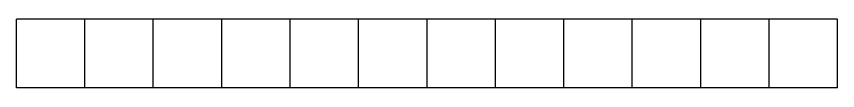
# Model space of a CAD drawing. Header units: metres. Extents: x -2.6 to 28.8, y -4 to 28.
# Drawn here: x 0 to 12, y 27 to 28 of the extents above; entities that cross this region are included whole.
import ezdxf

# ---------------------------------------------------------------- set-up
doc = ezdxf.new("R2010")
doc.units = ezdxf.units.M

msp = doc.modelspace()

# ---------------------------------------------------------------- linework, layer by layer
at = {"layer": 'MCD_Layer_0'}
for p, q in [((0, 27), (0, 28)), ((12, 28), (0, 28)), ((1, 27), (1, 28)), ((2, 27), (2, 28)), ((3, 27), (3, 28)), ((4, 27), (4, 28)), ((5, 27), (5, 28)), ((6, 27), (6, 28)), ((7, 27), (7, 28)), ((8, 27), (8, 28)), ((9, 27), (9, 28)), ((10, 27), (10, 28)), ((11, 27), (11, 28)), ((12, 27), (12, 28)), ((12, 27), (0, 27))]:
    msp.add_line(p, q, dxfattribs=at)

doc.saveas('drawing.dxf')
